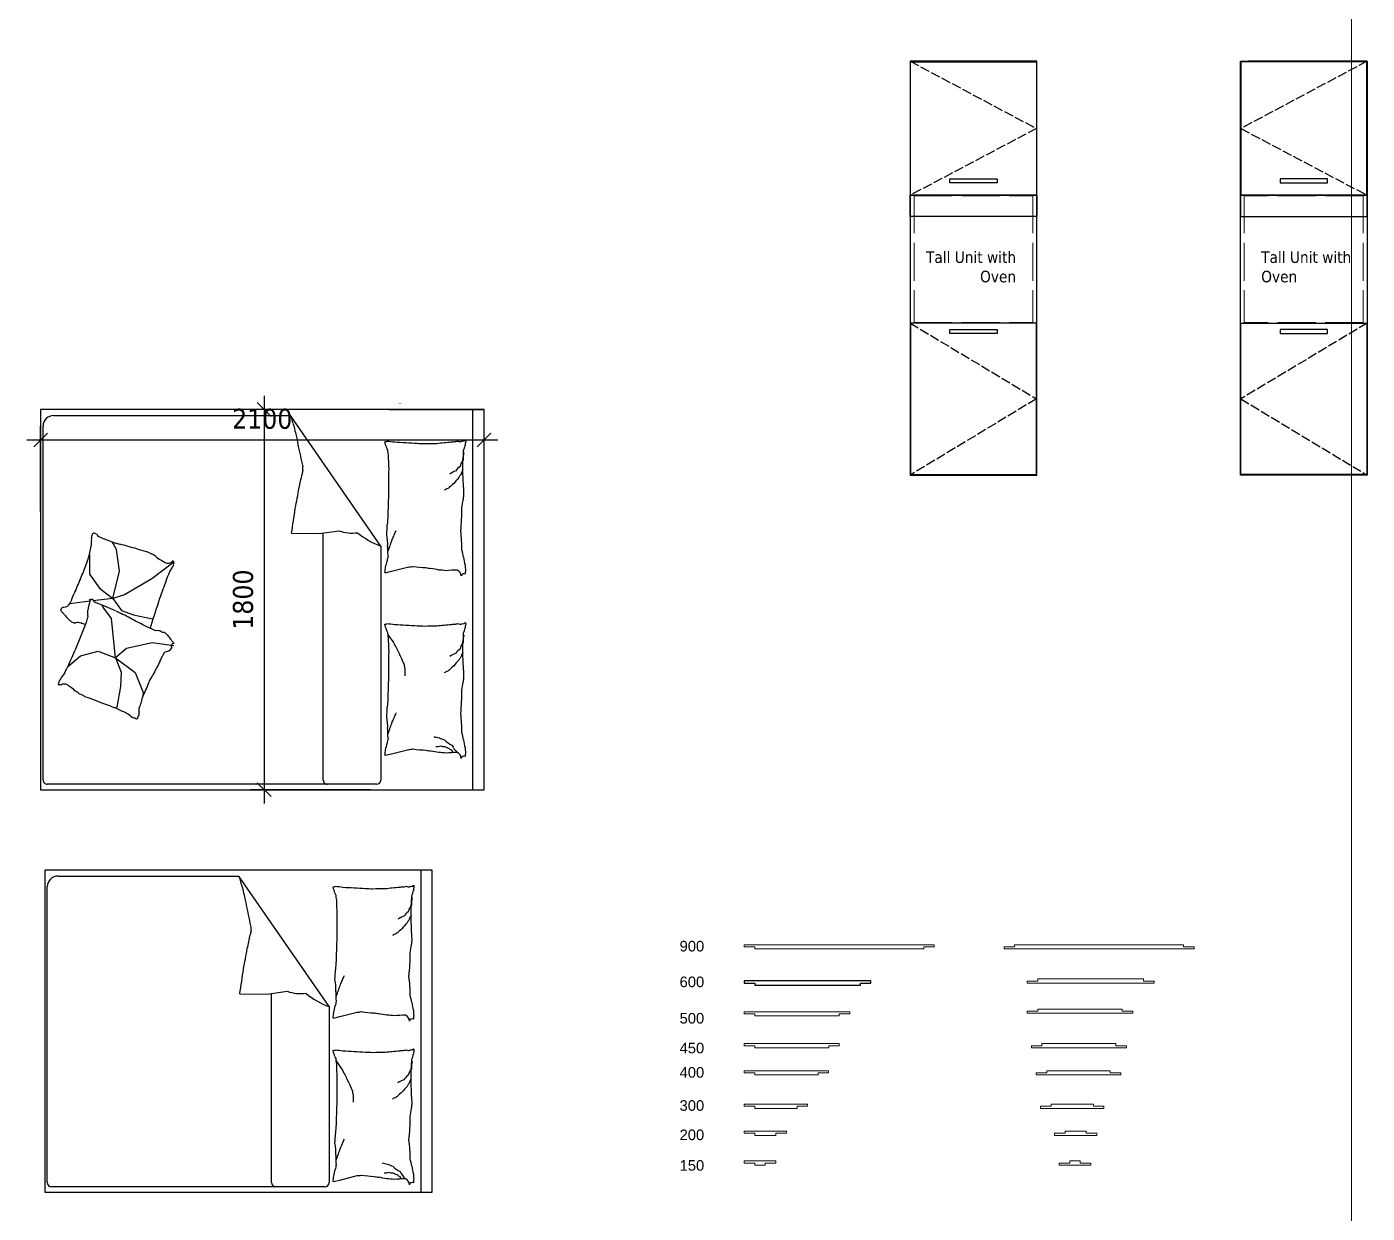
# Model space of a CAD drawing. Header units: millimetres. Extents: x 4065046 to 4134868, y -1476535 to -1460275.
# Drawn here: x 4077529 to 4083876, y -1472202 to -1466585 of the extents above; entities that cross this region are included whole.
import ezdxf

# ---------------------------------------------------------------- set-up
doc = ezdxf.new("R2010")
doc.units = ezdxf.units.MM
doc.header["$LTSCALE"] = 15
doc.header["$PDMODE"] = 35
doc.linetypes.add('ACAD_ISO02W100', pattern=[15, 12, -3])
doc.linetypes.add('HIDDEN', pattern=[9.525, 6.35, -3.175])
for name, color, linetype in [('BACK', 251, 'Continuous'), ('DEFAULT_2', 8, 'HIDDEN'), ('LS_DR_TEXT', 7, 'Continuous')]:
    doc.layers.add(name, color=color, linetype=linetype)
doc.styles.add('ARIAL', font='arial.ttf', dxfattribs={"height": 50})
doc.styles.add('DIM_FONT', font='SIMPLEX.shx', dxfattribs={"width": 0.8})
doc.styles.add('ROMANS', font='tahoma.ttf')
doc.dimstyles.new('MD50', dxfattribs={"dimscale": 50, "dimtxt": 1.9, "dimasz": 1.3, "dimexe": 1.3, "dimexo": 2.38, "dimgap": 1, "dimtad": 1, "dimdec": 0, "dimzin": 3, "dimdsep": 46, "dimtxsty": 'ROMANS', "dimblk": 'OBLIQUE', "dimcen": -1.9, "dimdle": 1.3, "dimclrd": 150, "dimclre": 150, "dimclrt": 256, "dimadec": 0, "dimazin": 0, "dimtfac": 1, "dimtdec": 0, "dimtix": 1, "dimtmove": 2, "dimatfit": 3, "dimfxl": 1, "dimtolj": 1, "dimtzin": 3, "dimarcsym": 0})

# ---------------------------------------------------------------- blocks, each defined once
blk = doc.blocks.new('bed 2')
at = {"color": 4}
for p, q in [((-581.5, 283.7), (-581.5, 733.7)), ((1219.2, 733.9), (-580.8, 733.9)), ((-580.8, 733.9), (-580.8, -1366.1)), ((1219.2, -1366.1), (1219.2, 733.9)), ((1219.2, 681.5), (-580.8, 681.5)), ((-608, 337.3), (-608.7, 337.3)), ((184.8, 295.6), (164.1, 378.1)), ((1048.8, 295.6), (1028.1, 378.1)), ((192.3, 265.5), (184.8, 295.6)), ((1056.3, 265.5), (1048.8, 295.6)), ((65.7, 245.3), (-552.4, -182.1)), ((65.7, 245.3), (1173.4, 245.3)), ((1193.4, 225.3), (1193.4, -1334)), ((6.8, -47.7), (-6.8, 47.7)), ((1173.4, -27.3), (3.9, -27.3)), ((5.1, -177.8), (6.8, -47.7)), ((-552.4, -1304), (-552.4, -182.1)), ((141.6, -734.5), (220.8, -838.5)), ((538.2, -734.4), (524.4, -837.5)), ((220.8, -838.5), (295.9, -968.9)), ((390.8, -925.4), (410.6, -836.5)), ((524.4, -837.5), (550.2, -959.6)), ((663.7, -918.3), (758.3, -880.5)), ((758.3, -880.5), (782.4, -883.9)), ((371, -982.7), (390.8, -925.4)), ((594.9, -1011.2), (663.7, -918.3)), ((82.4, -1006.4), (46.4, -1026.4)), ((185.2, -992.6), (82.4, -1006.4)), ((313.7, -1024.2), (185.2, -992.6)), ((295.9, -968.9), (313.7, -1024.2)), ((313.7, -1024.2), (371, -982.7)), ((371.9, -1010.4), (348.9, -1066.7)), ((594.9, -1011.2), (409.2, -1030.1)), ((550.2, -959.6), (594.9, -1011.2)), ((564, -1093.7), (594.9, -1011.2)), ((594.9, -1011.2), (662, -983.6)), ((662, -983.6), (730.8, -987.1)), ((730.8, -987.1), (828.9, -1004.3)), ((828.9, -1004.3), (832.2, -1010.7)), ((264.3, -1087.4), (313.7, -1024.2)), ((313.7, -1024.2), (325.5, -1118.3)), ((348.9, -1066.7), (331.1, -1110.1)), ((359.3, -1066.2), (347.2, -1074.8)), ((409.2, -1030.1), (359.3, -1066.2)), ((106.1, -1134.8), (199.1, -1134.8)), ((199.1, -1134.8), (264.3, -1087.4)), ((327.3, -1133), (339.1, -1227.6)), ((584.6, -1176.2), (564, -1093.7)), ((638.2, -1238.7), (584.6, -1176.2)), ((-580.8, -1366.1), (1219.2, -1366.1)), ((1173.4, -1354), (-502.4, -1354))]:
    blk.add_line(p, q, dxfattribs=at)
for centre, radius, start, end in [((-438, 647.8), 3.42, 291.7883, 340.43603), ((-436.3, 642.3), 2.32, 340.43603, 101.89306), ((-436.7, 671.7), 25.1, 274.30254, 291.7883), ((-430.1, 643.2), 4.28, 201.9904, 281.89306), ((-414.7, 633.3), 15.6, 158.57902, 201.9904), ((-412.7, 673.2), 28.9, 239.34875, 274.30254), ((-415.4, 590.7), 53.9, 59.34875, 84.74081), ((-415.3, -183.2), 820.8, 84.74081, 88.09211), ((-349.4, 734.4), 99.2, 254.06476, 274.21588), ((-283.7, 715.6), 99.2, 233.91364, 254.06476), ((-202.2, -236.8), 873.2, 90.57574, 94.80185), ((-198.1, 925.8), 289.7, 267.46141, 274.80185), ((-146.9, 787.1), 152.4, 259.81012, 267.46141), ((-209.8, 108.6), 529.3, 79.81012, 83.9133), ((150.5, 396.3), 242.2, 97.54685, 105.74398), ((73.9, 937.9), 304.8, 278.43719, 285.74398), ((156.6, 805.7), 161.1, 270, 278.43719), ((197.9, 735), 90.4, 258.72762, 270), ((209.7, 638.7), 13.1, 153.41948, 258.72762), ((425.9, 647.8), 3.42, 291.7883, 340.43603), ((427.7, 642.3), 2.32, 340.43603, 101.89306), ((427.3, 671.7), 25.1, 274.30254, 291.7883), ((433.8, 643.2), 4.28, 201.9904, 281.89306), ((449.2, 633.3), 15.6, 158.57902, 201.9904), ((451.3, 673.2), 28.9, 239.34875, 274.30254), ((448.5, 590.7), 53.9, 59.34875, 84.74081), ((448.7, -183.2), 820.8, 84.74081, 88.09211), ((514.5, 734.4), 99.2, 254.06476, 274.21588), ((580.2, 715.6), 99.2, 233.91364, 254.06476), ((661.8, -236.8), 873.2, 90.57574, 94.80185), ((665.8, 925.8), 289.7, 267.46141, 274.80185), ((717, 787.1), 152.4, 259.81012, 267.46141), ((654.2, 108.6), 529.3, 79.81012, 83.9133), ((1014.4, 396.3), 242.2, 97.54685, 105.74398), ((937.9, 937.9), 304.8, 278.43719, 285.74398), ((1020.6, 805.7), 161.1, 270, 278.43719), ((1061.9, 735), 90.4, 258.72762, 270), ((1073.6, 638.7), 13.1, 153.41948, 258.72762), ((-461.7, 622.8), 32.8, 338.57902, 8.13348), ((-671.7, 559.2), 246, 8.13348, 12.10946), ((-231.6, 620.5), 198.3, 187.6809, 192.10946), ((486, 632.6), 913.1, 183.36875, 187.6809), ((-325, -860.1), 1494.3, 88.09211, 90.57574), ((-230.9, 678.8), 99.2, 216.17665, 233.91364), ((-187.6, 841.4), 234, 242.76041, 249.13972), ((-195.2, 630), 99.2, 198.43965, 216.17665), ((-223.2, 682.9), 76.8, 231.61143, 242.76041), ((12.8, 897.2), 391.6, 226.18849, 231.61143), ((-55.5, 732.1), 225.2, 219.03494, 226.18849), ((-116.1, -419.5), 1049, 83.9133, 90), ((84.7, -53.2), 682.7, 90, 97.54685), ((209.7, 591.8), 34.2, 94.40021, 153.41948), ((671.1, 607.4), 491.8, 180, 186.23236), ((402.3, 622.8), 32.8, 338.57902, 8.13348), ((192.3, 559.2), 246, 8.13348, 12.10946), ((632.4, 620.5), 198.3, 187.6809, 192.10946), ((1349.9, 632.6), 913.1, 183.36875, 187.6809), ((538.9, -860.1), 1494.3, 88.09211, 90.57574), ((633.1, 678.8), 99.2, 216.17665, 233.91364), ((676.4, 841.4), 234, 242.76041, 249.13972), ((668.8, 630), 99.2, 198.43965, 216.17665), ((640.7, 682.9), 76.8, 231.61143, 242.76041), ((876.7, 897.2), 391.6, 226.18849, 231.61143), ((808.4, 732.1), 225.2, 219.03494, 226.18849), ((747.8, -419.5), 1049, 83.9133, 90), ((948.7, -53.2), 682.7, 90, 97.54685), ((884.3, 646.2), 139.9, 314.90238, 332.60117), ((944.5, 706.2), 139.9, 297.20359, 314.90238), ((983, 600.6), 52.6, 318.55709, 334.64488), ((977.4, 650.5), 89.9, 306.26407, 318.55709), ((1073.7, 591.8), 34.2, 94.40021, 153.41948), ((1535.1, 607.4), 491.8, 180, 186.23236), ((259.6, 491.2), 678.7, 178.36691, 183.36875), ((-168, 592.9), 49.3, 208.31676, 219.03494), ((-22.1, 640.1), 200.2, 203.00277, 208.31676), ((1041.4, 333.3), 882, 167.80162, 170.31563), ((383.3, 519.7), 204, 170.31563, 180), ((1123.5, 491.2), 678.7, 178.36691, 183.36875), ((695.9, 592.9), 49.3, 208.31676, 219.03494), ((841.9, 640.1), 200.2, 203.00277, 208.31676), ((833.8, 536.1), 139.9, 343.48502, 354.36887), ((848.9, 586.8), 139.9, 332.60117, 343.48502), ((958.8, 547), 56.2, 341.2201, 0), ((923.4, 505.7), 91.5, 0, 14.68511), ((824.1, 623.4), 205.6, 338.18508, 341.2201), ((882.2, 621.9), 151.1, 334.64488, 338.18508), ((1905.4, 333.3), 882, 167.80162, 170.31563), ((1247.3, 519.7), 204, 170.31563, 180), ((945.3, 378.6), 1365.2, 176.94504, 178.36691), ((-490.2, 489.5), 658.8, 351.99495, 357.33512), ((-142.1, 525.8), 317.1, 347.80162, 351.99495), ((1809.3, 378.6), 1365.2, 176.94504, 178.36691), ((373.8, 489.5), 658.8, 351.99495, 357.33512), ((721.9, 525.8), 317.1, 347.80162, 351.99495), ((13190.7, -416.1), 13635.6, 176.49514, 176.94504), ((96.5, 381.3), 67.7, 357.33512, 14.04519), ((14054.6, -416.1), 13635.6, 176.49514, 176.94504), ((960.5, 381.3), 67.7, 357.33512, 14.04519), ((-303, -359.4), 738.7, 64.68893, 66.51559), ((383, 584.7), 312.6, 296.49848, 302.13498), ((-40.8, 1625.1), 1432.3, 294.32653, 296.49848), ((419.4, 817.3), 506.6, 290.67428, 294.32653), ((624, 413.4), 58, 274.08277, 290.67428), ((661.3, 630.7), 272.1, 266.4448, 274.08277), ((561, -359.4), 738.7, 64.68893, 66.51559), ((-109.2, 254.8), 321.2, 170.00164, 176.49514), ((-448.3, 268.9), 19.3, 350.00164, 16.69777), ((-429.1, 264.2), 1.32, 16.69777, 97.12039), ((-403.4, 180.6), 87.5, 97.12039, 106.22115), ((-379.1, 199.2), 76.7, 106.22115, 117.28412), ((-410.6, 317), 45.3, 282.86904, 297.28412), ((-398.9, 422.4), 145.9, 273.57397, 282.86904), ((-372.2, 1444.2), 1164, 270.28654, 273.57397), ((-202.8, 6000.1), 5718.5, 269.02962, 270.28654), ((-21.2, 3640.4), 3362.2, 267.39037, 269.02962), ((19.8, 1491.2), 1216.5, 265.38242, 267.39037), ((-102.9, -1127.2), 1404.8, 85.38242, 87.25094), ((56.3, 47.7), 230.1, 87.25094, 101.55856), ((-259.8, -378.2), 738.7, 66.51559, 68.34226), ((-211.1, -397.3), 738.7, 68.34226, 70.57202), ((-156.9, -416.4), 738.7, 70.57202, 72.80178), ((83.6, 422.4), 145.9, 263.56595, 281.55856), ((148.7, 393.8), 119.7, 252.61359, 263.56595), ((97.4, 48.2), 229.7, 72.61359, 80.5159), ((146.7, -2.7), 270.8, 80.5159, 85.91706), ((192.2, 264.6), 0.917, 85.91706, 194.04494), ((754.8, 254.8), 321.2, 170.00164, 176.49514), ((415.7, 268.9), 19.3, 350.00164, 16.69777), ((434.9, 264.2), 1.32, 16.69777, 97.12039), ((460.6, 180.6), 87.5, 97.12039, 106.22115), ((484.9, 199.2), 76.7, 106.22115, 117.28412), ((453.4, 317), 45.3, 282.86904, 297.28412), ((465, 422.4), 145.9, 273.57397, 282.86904), ((96, 895.7), 728.6, 302.13498, 305.82629), ((491.7, 1444.2), 1164, 270.28654, 273.57397), ((661.1, 6000.1), 5718.5, 269.02962, 270.28654), ((842.8, 3640.4), 3362.2, 267.39037, 269.02962), ((883.8, 1491.2), 1216.5, 265.38242, 267.39037), ((761, -1127.2), 1404.8, 85.38242, 87.25094), ((920.2, 47.7), 230.1, 87.25094, 101.55856), ((604.2, -378.2), 738.7, 66.51559, 68.34226), ((652.8, -397.3), 738.7, 68.34226, 70.57202), ((707, -416.4), 738.7, 70.57202, 72.80178), ((947.6, 422.4), 145.9, 263.56595, 281.55856), ((1012.6, 393.8), 119.7, 252.61359, 263.56595), ((961.4, 48.2), 229.7, 72.61359, 80.5159), ((1010.7, -2.7), 270.8, 80.5159, 85.91706), ((1056.2, 264.6), 0.917, 85.91706, 194.04494), ((-286.4, 374.5), 375.1, 320.35546, 339.85116), ((1173.4, 225.3), 20, 0, 90), ((-175.9, 109.7), 180.1, 339.85116, 8.13558), ((1173.4, -7.3), 20, 270, 0), ((-1220.3, 3836.8), 4064.6, 280.72756, 282.92554), ((-303.3, -67.2), 58.1, 262.26962, 280.72756), ((-248.2, 64.7), 194.2, 256.8096, 262.26962), ((-1056.2, 1582.6), 1835.1, 285.93519, 287.73639), ((-644.2, 475.4), 657.4, 282.92554, 285.93519), ((-783.4, -2591.4), 2515.8, 76.8096, 78.32586), ((-636.2, -2694.5), 2588, 78.32586, 80.50498), ((-618.5, -3906.1), 3780.1, 80.50498, 82.308), ((143.7, -739.4), 6.3, 166.71916, 233.42082), ((141.9, -739), 4.43, 93.94836, 166.71916), ((131.6, -755.8), 14.2, 10.40739, 53.42082), ((144, -769.7), 35.2, 69.65479, 93.94836), ((69.6, -767.2), 77.1, 2.72862, 10.40739), ((135.4, -793), 60.1, 51.41461, 69.65479), ((222.3, -684.1), 79.2, 231.41461, 247.29308), ((514.8, 15), 837.1, 247.29308, 249.87133), ((351.5, -595.6), 217.6, 307.21509, 313.52244), ((111.1, -220.5), 660.5, 306.2163, 307.21509), ((743.6, -1049.9), 382.5, 126.2163, 127.52874), ((549.1, -773.7), 45.2, 127.52874, 134.1274), ((477.9, -683.6), 69.7, 308.81361, 314.1274), ((539.1, -734.3), 12.7, 176.75451, 308.81361), ((530.6, -776.1), 35.9, 356.75451, 62.70976), ((176.2, -874), 81, 140.29953, 153.92651), ((-35.3, -698.3), 194, 320.29953, 329.09437), ((-170.9, -617.1), 352, 329.09437, 333.18207), ((108.1, -758.2), 39.3, 333.18207, 345.42909), ((131.4, -764.2), 15.3, 345.42909, 2.72862), ((1979.9, 4012.2), 5094.2, 249.87133, 250.91638), ((1342.6, 2170.1), 3145, 250.91638, 253.39153), ((1377.5, -1245.7), 1005.4, 154.94715, 157.58378), ((512, -813.6), 45.8, 157.58378, 188.04918), ((451.4, -782.8), 22.6, 324.10643, 8.04918), ((420.4, -723.5), 77.4, 313.52244, 324.10643), ((-811.4, -3552), 3097.2, 62.70976, 63.58535), ((1539.7, 988.9), 2016.2, 242.50014, 243.58535), ((3493.1, 4578.4), 6101.9, 242.15178, 242.50014), ((1999.6, -1478.1), 2003, 162.1604, 164.73746), ((280, -924.7), 196.5, 153.92651, 162.1604), ((1949.8, -1630.5), 1686.8, 152.91165, 154.94715), ((476.9, -732), 116.6, 253.39153, 259.26338), ((-2019.6, -6013.1), 5838.3, 62.15178, 62.50792), ((486.8, -1434.1), 623.6, 62.50792, 69.25137), ((680.7, -1300.5), 430, 69.25137, 77.37478), ((1657.3, -1384.7), 1648.1, 164.73746, 166.159), ((1778.1, -1697.3), 1565.2, 150.06403, 152.91165), ((836.7, -961.3), 63, 77.37478, 93.38812), ((-1548, 183), 2661.9, 333.66682, 334.82685), ((864, -841.5), 59.9, 256.95977, 273.38812), ((812, -891.9), 75.5, 310.50865, 333.66682), ((894.3, -857.9), 50.9, 238.30826, 256.95977), ((896.4, -925.1), 16.8, 130.50865, 180.96136), ((888.6, -907.4), 5.8, 180.96136, 238.30826), ((-121.7, -962.7), 179.8, 339.22273, 343.68776), ((-472.6, -860), 545.4, 343.68776, 346.159), ((186.2, -903.4), 214.3, 330.06403, 337.76452), ((314.2, -840), 545.4, 339.29188, 341.76311), ((669.5, -934.3), 179.8, 334.82685, 339.29188), ((-43.3, -1048.4), 75.5, 314.90453, 338.0627), ((-2442.4, -82.2), 2661.9, 338.0627, 339.22273), ((2665.1, -1829.5), 2003, 157.76452, 160.34158), ((2376.4, -1587.3), 1648.1, 160.34158, 161.76311), ((21.9, -1113.8), 16.8, 134.90453, 185.35724), ((11, -1114.8), 5.8, 185.35724, 242.70414), ((31.6, -1074.7), 50.9, 242.70414, 261.35565), ((33, -1065.8), 59.9, 261.35565, 277.784), ((49.6, -1187.6), 63, 81.77066, 97.784), ((-2.9, -1550.8), 430, 73.64725, 81.77066), ((-57.4, -1736.6), 623.6, 66.9038, 73.64725), ((315.1, -1127.8), 4.67, 287.18674, 70.62007), ((317.1, -1141.5), 9.2, 70.62007, 94.25932), ((337.9, -1132.1), 23.1, 107.18674, 157.76452), ((324.9, -1099.1), 34, 262.01776, 274.25932), ((377.6, -944.1), 195.5, 255.11931, 262.01776), ((326.5, -1315.4), 179.4, 75.11931, 82.32164), ((378.2, -1213.1), 71.2, 82.32164, 94.51184), ((-2103, -6533.3), 5838.3, 66.54766, 66.9038), ((2649, 4420.5), 6101.9, 246.54766, 246.89602), ((1045.8, 662.6), 2016.2, 246.89602, 247.98123), ((397, -1076.8), 66.3, 261.87843, 274.51184), ((444, -1034.1), 116.6, 248.99565, 261.87843), ((406.7, -1204.2), 22.6, 328.50231, 12.44506), ((1680.6, 1735.1), 3145, 246.5205, 248.99565), ((473.5, -1189.5), 45.8, 161.97966, 192.44506), ((1386, -1486.4), 1005.4, 160.65521, 161.97966), ((2667.9, 3433.7), 5094.2, 245.47545, 246.5205), ((596.4, -1084.2), 194, 315.90365, 324.69849), ((824.5, -1237.4), 81, 135.90365, 149.53063), ((948.2, -1255.3), 196.5, 149.53063, 157.76452), ((-871.3, -4077.9), 3097.2, 67.10564, 67.98123), ((319.7, -1257.7), 35.9, 1.15039, 67.10564), ((368.3, -1256.8), 12.7, 181.15039, 313.2095), ((329.3, -1215.2), 69.7, 313.2095, 318.52329), ((415.4, -1291.3), 45.2, 131.92462, 138.52329), ((640.7, -1542.3), 382.5, 130.61218, 131.92462), ((-38.2, -750.5), 660.5, 310.61218, 311.61098), ((255.9, -1081.6), 217.6, 311.61098, 317.91833), ((359.9, -1175.6), 77.4, 317.91833, 328.50231), ((1019.6, -493.6), 837.1, 242.8972, 245.47545), ((726.1, -1197.2), 79.2, 227.01873, 242.8972), ((664.9, -1322.3), 60.1, 47.01873, 65.25891), ((703.1, -1247.3), 15.3, 341.03321, 358.33274), ((640.8, -1260.4), 77.1, 358.33274, 6.01151), ((708.6, -1273.3), 14.2, 6.01151, 49.02494), ((684.7, -1227.4), 39.3, 328.78619, 341.03321), ((434.6, -1036.7), 352, 324.69849, 328.78619), ((-502.4, -1304), 50, 180, 270), ((705.6, -1313.6), 35.2, 65.25891, 89.55248), ((724.6, -1282.9), 4.43, 89.55248, 162.32327), ((728.7, -1273.7), 6.3, 162.32327, 229.02494), ((1173.4, -1334), 20, 270, 0)]:
    blk.add_arc(centre, radius, start, end, dxfattribs=at)
at = {"color": 4, "style": 'DIM_FONT', "text_generation_flag": 4, "width": 0.8, "flags": 9}
for tag in ['XSIZE', 'YSIZE']:
    blk.add_attdef(tag, (1219.2, 733.9), '', height=0.5, rotation=180, dxfattribs=at)
blk = doc.blocks.new('_Oblique')
at = {"color": 0, "linetype": 'ByBlock', "lineweight": -2}
blk.add_line((-0.5, -0.5), (0.5, 0.5), dxfattribs=at)
blk = doc.blocks.new('*D237')
at = {"color": 150, "lineweight": -2, "ltscale": 0.25, "transparency": 16777216}
for p, q in [((4078653, -1468331.7), (4078653, -1470261.7)), ((4079024.9, -1468396.7), (4078588, -1468396.7)), ((4079156.5, -1470196.7), (4078588, -1470196.7))]:
    blk.add_line(p, q, dxfattribs=at)
at = {"layer": 'Defpoints', "color": 0, "ltscale": 0.25, "transparency": 16777216}
for p in [(4079143.9, -1468396.7), (4078653, -1470196.7), (4079275.5, -1470196.7)]:
    blk.add_point(p, dxfattribs=at)
at = {"color": 150, "lineweight": -2, "ltscale": 0.25, "transparency": 16777216, "xscale": 65, "yscale": 65, "zscale": 65}
for p, rotation in [((4078653, -1468396.7), 90), ((4078653, -1470196.7), 270)]:
    blk.add_blockref('_Oblique', p, dxfattribs=dict(at, rotation=rotation))
at = {"lineweight": 20, "ltscale": 0.25, "transparency": 16777216, "insert": (4078553.3, -1469296.7), "char_height": 95, "attachment_point": 5, "rotation": 90, "style": 'ROMANS'}
blk.add_mtext('\\A1;1800', dxfattribs=at)
blk = doc.blocks.new('*D238')
at = {"color": 150, "lineweight": -2, "ltscale": 0.25, "transparency": 16777216}
for p, q in [((4077594, -1468879.4), (4077594, -1468475.8)), ((4079694, -1468879.4), (4079694, -1468475.8)), ((4077529, -1468540.8), (4079759, -1468540.8))]:
    blk.add_line(p, q, dxfattribs=at)
at = {"layer": 'Defpoints', "color": 0, "ltscale": 0.25, "transparency": 16777216}
for p in [(4079694, -1468540.8), (4077594, -1468998.4), (4079694, -1468998.4)]:
    blk.add_point(p, dxfattribs=at)
at = {"color": 150, "lineweight": -2, "ltscale": 0.25, "transparency": 16777216, "xscale": 65, "yscale": 65, "zscale": 65, "rotation": 180}
blk.add_blockref('_Oblique', (4077594, -1468540.8), dxfattribs=at)
at = {"color": 150, "lineweight": -2, "ltscale": 0.25, "transparency": 16777216, "xscale": 65, "yscale": 65, "zscale": 65}
blk.add_blockref('_Oblique', (4079694, -1468540.8), dxfattribs=at)
at = {"lineweight": 20, "ltscale": 0.25, "transparency": 16777216, "insert": (4078644, -1468441.3), "char_height": 95, "attachment_point": 5, "style": 'ROMANS'}
blk.add_mtext('\\A1;2100', dxfattribs=at)
blk = doc.blocks.new('eph 900')
at = {"color": 0, "lineweight": 15, "ltscale": 0.25}
for points in [[(-743.9, 10), (-793.9, 10), (-793.9, 20), (106.1, 20), (106.1, 10), (56.1, 10)], [(56.1, 10), (56.1, 0), (-743.9, 0), (-743.9, 10)]]:
    blk.add_lwpolyline(points, dxfattribs=at)
blk = doc.blocks.new('EPH 600')
at = {"color": 0, "lineweight": 15, "ltscale": 0.25}
for points in [[(272.6, 140.4), (222.6, 140.4), (222.6, 150.4), (822.6, 150.4), (822.6, 140.4), (772.6, 140.4)], [(772.6, 140.4), (772.6, 130.4), (272.6, 130.4), (272.6, 140.4)]]:
    blk.add_lwpolyline(points, dxfattribs=at)
blk = doc.blocks.new('EPH 450')
at = {"color": 0, "lineweight": 15, "ltscale": 0.25}
for points in [[(-310.6, -10), (-360.6, -10), (-360.6, 0), (89.4, 0), (89.4, -10), (39.4, -10)], [(39.4, -10), (39.4, -20), (-310.6, -20), (-310.6, -10)]]:
    blk.add_lwpolyline(points, dxfattribs=at)
blk = doc.blocks.new('EPH 300')
at = {"color": 0, "lineweight": 15, "ltscale": 0.25}
for points in [[(-173.5, 10), (-223.5, 10), (-223.5, 20), (76.5, 20), (76.5, 10), (26.5, 10)], [(26.5, 10), (26.5, 0), (-173.5, 0), (-173.5, 10)]]:
    blk.add_lwpolyline(points, dxfattribs=at)
blk = doc.blocks.new('eph 200')
at = {"color": 0, "lineweight": 15, "ltscale": 0.25}
for points in [[(-53.6, 25.2), (-103.6, 25.2), (-103.6, 35.2), (96.4, 35.2), (96.4, 25.2), (46.4, 25.2)], [(46.4, 25.2), (46.4, 15.2), (-53.6, 15.2), (-53.6, 25.2)]]:
    blk.add_lwpolyline(points, dxfattribs=at)
blk = doc.blocks.new('eph 400')
at = {"color": 0, "lineweight": 15, "ltscale": 0.25}
for points in [[(-259.2, -10), (-309.2, -10), (-309.2, 0), (90.8, 0), (90.8, -10), (40.8, -10)], [(40.8, -10), (40.8, -20), (-259.2, -20), (-259.2, -10)]]:
    blk.add_lwpolyline(points, dxfattribs=at)
blk = doc.blocks.new('eph 1 150')
at = {"color": 0, "lineweight": 15, "ltscale": 0.25}
for points in [[(-72.1, -10), (-122.1, -10), (-122.1, 0), (27.9, 0), (27.9, -10), (-22.1, -10)], [(-22.1, -10), (-22.1, -20), (-72.1, -20), (-72.1, -10)]]:
    blk.add_lwpolyline(points, dxfattribs=at)
blk = doc.blocks.new('500 eph')
at = {"color": 0, "lineweight": 15, "ltscale": 0.25}
for points in [[(4337409.7, -1314641.9), (4337359.7, -1314641.9), (4337359.7, -1314631.9), (4337859.7, -1314631.9), (4337859.7, -1314641.9), (4337809.7, -1314641.9)], [(4337809.7, -1314641.9), (4337809.7, -1314651.9), (4337409.7, -1314651.9), (4337409.7, -1314641.9)]]:
    blk.add_lwpolyline(points, dxfattribs=at)
blk = doc.blocks.new('500 eph top')
at = {"color": 0, "lineweight": 15, "ltscale": 0.25}
for points in [[(4338750.3, -1314629.5), (4338700.3, -1314629.5), (4338700.3, -1314639.5), (4339200.3, -1314639.5), (4339200.3, -1314629.5), (4339150.3, -1314629.5)], [(4339150.3, -1314629.5), (4339150.3, -1314619.5), (4338750.3, -1314619.5), (4338750.3, -1314629.5)]]:
    blk.add_lwpolyline(points, dxfattribs=at)
blk = doc.blocks.new('bd')
at = {"color": 4}
for p, q in [((-1835, 1525), (-1835, 0)), ((0, 1525), (-1835, 1525)), ((-450.1, 1525.6), (-0.1, 1525.6)), ((-52.4, 0), (-52.4, 1525)), ((0, 0), (0, 1525)), ((-1772.8, 1496.6), (-915.9, 1496.6)), ((-488.5, 878.5), (-915.9, 1496.6)), ((-1822.8, 45.8), (-1822.8, 1446.6)), ((-911.7, 939.1), (-781.6, 937.4)), ((-781.6, 937.4), (-686.2, 951)), ((-761.1, 45.8), (-761.1, 940.3)), ((-488.5, 878.5), (-488.5, 45.8)), ((-468.3, 824.5), (-438.3, 832)), ((-438.3, 832), (-355.7, 852.7)), ((-438.3, 57.5), (-355.7, 78.2)), ((-1835, 0), (0, 0)), ((-508.5, 25.8), (-1802.8, 25.8)), ((-468.3, 50), (-438.3, 57.5))]:
    blk.add_line(p, q, dxfattribs=at)
for centre, radius, start, end in [((-1772.8, 1446.6), 50, 90, 180), ((848.7, 2000.4), 1835.1, 195.93519, 197.73639), ((-258.5, 1588.4), 657.4, 192.92554, 195.93519), ((3102.9, 2164.5), 4064.6, 190.72756, 192.92554), ((-469.6, 1445.9), 1.32, 286.69777, 7.12039), ((-553.3, 1420.2), 87.5, 7.12039, 16.22115), ((-465, 1465.1), 19.3, 260.00164, 286.69777), ((-534.6, 1395.9), 76.7, 16.22115, 27.28412), ((-416.8, 1427.4), 45.3, 192.86904, 207.28412), ((-479.1, 1126), 321.2, 80.00164, 86.49514), ((-311.5, 1415.7), 145.9, 183.57397, 192.86904), ((-1150, -12173.9), 13635.6, 86.49514, 86.94504), ((-355.3, 71.5), 1365.2, 86.94504, 88.36691), ((-242.7, 757.3), 678.7, 88.36691, 93.36875), ((-101.3, 530.8), 913.1, 93.36875, 97.6809), ((-113.3, 1248.4), 198.3, 97.6809, 102.10946), ((-174.7, 1688.5), 246, 278.13348, 282.10946), ((-111.1, 1478.5), 32.8, 248.57902, 278.13348), ((-100.6, 1431.6), 15.6, 68.57902, 111.9904), ((-917.1, 1432.1), 820.8, 354.74081, 358.09211), ((-143.2, 1432.3), 53.9, 329.34875, 354.74081), ((-90.7, 1447), 4.28, 111.9904, 191.89306), ((-91.5, 1453.1), 2.32, 250.43603, 11.89306), ((-60.7, 1429.5), 28.9, 149.34875, 184.30254), ((-86.1, 1454.9), 3.42, 201.7883, 250.43603), ((-62.2, 1453.5), 25.1, 184.30254, 201.7883), ((710.3, 1389.1), 1164, 180.28654, 183.57397), ((-18.3, 1300.5), 99.2, 143.91364, 164.06476), ((-1594, 1341.8), 1494.3, 358.09211, 0.57574), ((0.5, 1366.3), 99.2, 164.06476, 184.21588), ((5266.2, 1219.7), 5718.5, 179.02962, 180.28654), ((-103.9, 1212), 99.2, 108.43965, 126.17665), ((163.3, 1004.1), 391.6, 136.18849, 141.61143), ((-55.1, 1247.7), 99.2, 126.17665, 143.91364), ((-51, 1240), 76.8, 141.61143, 152.76041), ((107.5, 1204.4), 234, 152.76041, 159.13972), ((-970.7, 1219), 873.2, 0.57574, 4.80185), ((-3325.3, 1727.5), 2515.8, 346.8096, 348.32586), ((-669.1, 1192.4), 194.2, 166.8096, 172.26962), ((-801.1, 1247.5), 58.1, 172.26962, 190.72756), ((-93.8, 1038.9), 200.2, 113.00277, 118.31676), ((-140.9, 1184.8), 49.3, 118.31676, 129.03494), ((-1.8, 1072.3), 225.2, 129.03494, 136.18849), ((191.9, 1214.9), 289.7, 177.46141, 184.80185), ((-3428.4, 1580.4), 2588, 348.32586, 350.50498), ((2906.5, 1038), 3362.2, 177.39037, 179.02962), ((-625.3, 1226.6), 529.3, 349.81012, 353.9133), ((53.2, 1163.7), 152.4, 169.81012, 177.46141), ((757.3, 997), 1216.5, 175.38242, 177.39037), ((-1153.4, 1133), 1049, 353.9133, 0), ((-4640, 1562.7), 3780.1, 350.50498, 352.308), ((-1861, 1119.7), 1404.8, 355.38242, 357.25094), ((-1093.3, 1319.8), 738.7, 334.68893, 336.51559), ((-787.1, 932.1), 682.7, 0, 7.54685), ((-686.2, 960.6), 230.1, 357.25094, 11.55856), ((-1150.3, 1173.7), 738.7, 340.57202, 342.80178), ((-1131.2, 1227.9), 738.7, 338.34226, 340.57202), ((-1112, 1276.6), 738.7, 336.51559, 338.34226), ((-624.1, 1120.1), 180.1, 249.85116, 278.13558), ((-359.3, 1230.6), 375.1, 230.35546, 249.85116), ((-340.1, 868.2), 119.7, 162.61359, 173.56595), ((-311.4, 933.2), 145.9, 173.56595, 191.55856), ((-337.5, 866.3), 242.2, 7.54685, 15.74398), ((204.1, 942.9), 304.8, 188.43719, 195.74398), ((-736.5, 870.1), 270.8, 350.5159, 355.91706), ((-469.2, 824.6), 0.917, 355.91706, 104.04494), ((-685.6, 919.4), 229.7, 342.61359, 350.5159), ((-352.6, 920.3), 67.7, 267.33512, 284.04519), ((-244.4, 1507), 658.8, 261.99495, 267.33512), ((-208, 1158.9), 317.1, 257.80162, 261.99495), ((-400.6, -24.6), 882, 77.80162, 80.31563), ((-214.2, 633.5), 204, 80.31563, 90), ((-126.5, 345.7), 491.8, 90, 96.23236), ((-142.1, 807.1), 34.2, 4.40021, 63.41948), ((71.9, 860.2), 161.1, 180, 188.43719), ((1.1, 818.9), 90.4, 168.72762, 180), ((-95.1, 807.1), 13.1, 63.41948, 168.72762), ((-469.6, 671.4), 1.32, 286.69777, 7.12039), ((-553.3, 645.7), 87.5, 7.12039, 16.22115), ((-465, 690.6), 19.3, 260.00164, 286.69777), ((-534.6, 621.4), 76.7, 16.22115, 27.28412), ((-416.8, 652.9), 45.3, 192.86904, 207.28412), ((-479.1, 351.5), 321.2, 80.00164, 86.49514), ((-1150, -12948.4), 13635.6, 86.49514, 86.94504), ((-355.3, -703), 1365.2, 86.94504, 88.36691), ((-242.7, -17.2), 678.7, 88.36691, 93.36875), ((-101.3, -243.7), 913.1, 93.36875, 97.6809), ((-113.3, 473.9), 198.3, 97.6809, 102.10946), ((-174.7, 914), 246, 278.13348, 282.10946), ((-111.1, 704), 32.8, 248.57902, 278.13348), ((-100.6, 657.1), 15.6, 68.57902, 111.9904), ((-143.2, 657.8), 53.9, 329.34875, 354.74081), ((-90.7, 672.5), 4.28, 111.9904, 191.89306), ((-91.5, 678.6), 2.32, 250.43603, 11.89306), ((-60.7, 655), 28.9, 149.34875, 184.30254), ((-86.1, 680.4), 3.42, 201.7883, 250.43603), ((-62.2, 679), 25.1, 184.30254, 201.7883), ((-311.5, 641.2), 145.9, 183.57397, 192.86904), ((161.8, 1010.3), 728.6, 212.13498, 215.82629), ((710.3, 614.6), 1164, 180.28654, 183.57397), ((-149.2, 723.3), 312.6, 206.49848, 212.13498), ((-18.3, 526), 99.2, 143.91364, 164.06476), ((-1594, 567.3), 1494.3, 358.09211, 0.57574), ((-917.1, 657.6), 820.8, 354.74081, 358.09211), ((0.5, 591.8), 99.2, 164.06476, 184.21588), ((5266.2, 445.2), 5718.5, 179.02962, 180.28654), ((891.2, 1147), 1432.3, 204.32653, 206.49848), ((83.4, 686.9), 506.6, 200.67428, 204.32653), ((-103.9, 437.5), 99.2, 108.43965, 126.17665), ((-55.1, 473.2), 99.2, 126.17665, 143.91364), ((-51, 465.5), 76.8, 141.61143, 152.76041), ((107.5, 429.9), 234, 152.76041, 159.13972), ((-970.7, 444.5), 873.2, 0.57574, 4.80185), ((-320.4, 482.3), 58, 184.08277, 200.67428), ((-103.1, 444.9), 272.1, 176.4448, 184.08277), ((-93.8, 264.4), 200.2, 113.00277, 118.31676), ((-140.9, 410.3), 49.3, 118.31676, 129.03494), ((-1.8, 297.8), 225.2, 129.03494, 136.18849), ((163.3, 229.6), 391.6, 136.18849, 141.61143), ((191.9, 440.4), 289.7, 177.46141, 184.80185), ((2906.5, 263.5), 3362.2, 177.39037, 179.02962), ((-625.3, 452.1), 529.3, 349.81012, 353.9133), ((53.2, 389.2), 152.4, 169.81012, 177.46141), ((757.3, 222.5), 1216.5, 175.38242, 177.39037), ((-1153.4, 358.5), 1049, 353.9133, 0), ((-1861, 345.2), 1404.8, 355.38242, 357.25094), ((-686.2, 186.1), 230.1, 357.25094, 11.55856), ((-1131.2, 453.4), 738.7, 338.34226, 340.57202), ((-1112, 502.1), 738.7, 336.51559, 338.34226), ((-1093.3, 545.3), 738.7, 334.68893, 336.51559), ((-787.1, 157.6), 682.7, 0, 7.54685), ((-340.1, 93.7), 119.7, 162.61359, 173.56595), ((-311.4, 158.7), 145.9, 173.56595, 191.55856), ((-1150.3, 399.2), 738.7, 340.57202, 342.80178), ((-197.7, 272.4), 139.9, 253.48502, 264.36887), ((-147.1, 257.4), 139.9, 242.60117, 253.48502), ((-337.5, 91.8), 242.2, 7.54685, 15.74398), ((-736.5, 95.6), 270.8, 350.5159, 355.91706), ((-685.6, 144.9), 229.7, 342.61359, 350.5159), ((-352.6, 145.8), 67.7, 267.33512, 284.04519), ((-244.4, 732.5), 658.8, 261.99495, 267.33512), ((-208, 384.4), 317.1, 257.80162, 261.99495), ((-400.6, -799.1), 882, 77.80162, 80.31563), ((-228.1, 182.8), 91.5, 270, 284.68511), ((-186.8, 147.5), 56.2, 251.2201, 270), ((-87.7, 222), 139.9, 224.90238, 242.60117), ((-110.5, 282.2), 205.6, 248.18508, 251.2201), ((-111.9, 224.1), 151.1, 244.64488, 248.18508), ((-133.3, 123.2), 52.6, 228.55709, 244.64488), ((-83.3, 128.8), 89.9, 216.26407, 228.55709), ((-27.7, 161.8), 139.9, 207.20359, 224.90238), ((204.1, 168.4), 304.8, 188.43719, 195.74398), ((71.9, 85.7), 161.1, 180, 188.43719), ((-1802.8, 45.8), 20, 180, 270), ((-741.1, 45.8), 20, 180, 270), ((-508.5, 45.8), 20, 270, 0), ((-469.2, 50.1), 0.917, 355.91706, 104.04494), ((-214.2, -141), 204, 80.31563, 90), ((-126.5, -428.8), 491.8, 90, 96.23236), ((-142.1, 32.6), 34.2, 4.40021, 63.41948), ((-95.1, 32.6), 13.1, 63.41948, 168.72762), ((1.1, 44.4), 90.4, 168.72762, 180)]:
    blk.add_arc(centre, radius, start, end, dxfattribs=at)
at = {"color": 4, "style": 'DIM_FONT', "text_generation_flag": 4, "width": 0.8, "flags": 9}
for tag in ['XSIZE', 'YSIZE']:
    blk.add_attdef(tag, (0, 37.1), '', height=0.5, rotation=90, dxfattribs=at)

msp = doc.modelspace()

# ---------------------------------------------------------------- linework, layer by layer
at = {"color": 0, "lineweight": 20, "ltscale": 0.25}
msp.add_line((4083801.8, -1460274.6), (4083801.8, -1476535.2), dxfattribs=at)
at = {"color": 251, "linetype": 'ACAD_ISO02W100', "lineweight": 0}
for p, q in [((4081730.7, -1467382.4), (4081730.2, -1467988)), ((4083856.8, -1467382.4), (4083857.3, -1467988))]:
    msp.add_line(p, q, dxfattribs=at)
at = {"ltscale": 0.25}
for points in [[(4081711.5, -1468707.4), (4082311.5, -1468707.4), (4082311.5, -1466747.4), (4081711.5, -1466747.4)], [(4083876.1, -1468707.4), (4083276.1, -1468707.4), (4083276.1, -1466747.4), (4083876.1, -1466747.4)], [(4081899.5, -1467304.5), (4082123.5, -1467304.5), (4082123.5, -1467323.5), (4081899.5, -1467323.5)], [(4083688.1, -1467304.5), (4083464.1, -1467304.5), (4083464.1, -1467323.5), (4083688.1, -1467323.5)], [(4081899.5, -1468017.3), (4082123.5, -1468017.3), (4082123.5, -1468036.3), (4081899.5, -1468036.3)], [(4083688.1, -1468017.3), (4083464.1, -1468017.3), (4083464.1, -1468036.3), (4083688.1, -1468036.3)]]:
    msp.add_lwpolyline(points, close=True, dxfattribs=at)
at = {"color": 6, "ltscale": 0.25}
for points in [[(4082311.5, -1466747.4), (4081711.5, -1466747.4), (4081711.5, -1468707.4), (4082311.5, -1468707.4)], [(4083276.1, -1466747.4), (4083876.1, -1466747.4), (4083876.1, -1468707.4), (4083276.1, -1468707.4)], [(4081711.5, -1467382.4), (4082311.5, -1467382.4), (4082311.5, -1467482.4), (4081711.5, -1467482.4)], [(4083876.1, -1467382.4), (4083276.1, -1467382.4), (4083276.1, -1467482.4), (4083876.1, -1467482.4)]]:
    msp.add_lwpolyline(points, close=True, dxfattribs=at)
at = {"color": 251, "linetype": 'ACAD_ISO02W100', "ltscale": 0.25, "true_color": 0x636466}
for points in [[(4081711.5, -1466747.4), (4082310, -1467066.4), (4081711.5, -1467382.4)], [(4083876.1, -1466747.4), (4083277.6, -1467066.4), (4083876.1, -1467382.4)], [(4081711.5, -1467987.4), (4082310, -1468346.2), (4081711.5, -1468707.4)], [(4083876.1, -1467987.4), (4083277.6, -1468346.2), (4083876.1, -1468707.4)]]:
    msp.add_lwpolyline(points, dxfattribs=at)
at = {"color": 6}
for points in [[(4081713, -1466750.4), (4082310, -1466750.4), (4082310, -1467382.4), (4081713, -1467382.4)], [(4083874.6, -1466750.4), (4083277.6, -1466750.4), (4083277.6, -1467382.4), (4083874.6, -1467382.4)], [(4081713, -1468704.4), (4082310, -1468704.4), (4082310, -1467988), (4081713, -1467988)], [(4083874.6, -1468704.4), (4083277.6, -1468704.4), (4083277.6, -1467988), (4083874.6, -1467988)]]:
    msp.add_lwpolyline(points, close=True, dxfattribs=at)
at = {"color": 251, "linetype": 'ACAD_ISO02W100', "lineweight": 0}
for points in [[(4081730.8, -1467382.4), (4081730.8, -1467385.1), (4082293.5, -1467385.1), (4082293.5, -1467382.4)], [(4082293.5, -1467382.4), (4082293.5, -1467988)], [(4083294.1, -1467382.4), (4083294.1, -1467988)], [(4083856.8, -1467382.4), (4083856.8, -1467385.1), (4083294.1, -1467385.1), (4083294.1, -1467382.4)], [(4081730.2, -1467988), (4081730.2, -1467985.3), (4082293.5, -1467985.3), (4082293.5, -1467988)], [(4083857.3, -1467988), (4083857.3, -1467985.3), (4083294.1, -1467985.3), (4083294.1, -1467988)]]:
    msp.add_lwpolyline(points, dxfattribs=at)
at = {"linetype": 'ByBlock', "ltscale": 0.25}
msp.add_lwpolyline([(4081526, -1471102.1), (4080926, -1471102.1), (4080926, -1471112.1), (4080976, -1471112.1), (4080976, -1471122.1), (4081476, -1471122.1), (4081476, -1471112.1), (4081526, -1471112.1)], close=True, dxfattribs=at)
at = {"layer": 'BACK', "color": 8, "linetype": 'HIDDEN', "ltscale": 50}
for points in [[(4081713.5, -1466750.4), (4081713.5, -1466747.4), (4082275.5, -1466747.4), (4082275.5, -1466750.4)], [(4083874.1, -1466750.4), (4083874.1, -1466747.4), (4083312.1, -1466747.4), (4083312.1, -1466750.4)]]:
    msp.add_lwpolyline(points, dxfattribs=at)
at = {"layer": 'DEFAULT_2', "color": 8, "linetype": 'HIDDEN', "lineweight": 9, "ltscale": 40}
for points in [[(4082293.5, -1468704.4), (4082293.5, -1468707.4), (4082311.5, -1468707.4), (4082311.5, -1466747.4), (4082293.5, -1466747.4), (4082293.5, -1466750.4)], [(4083294.1, -1468704.4), (4083294.1, -1468707.4), (4083276.1, -1468707.4), (4083276.1, -1466747.4), (4083294.1, -1466747.4), (4083294.1, -1466750.4)]]:
    msp.add_lwpolyline(points, dxfattribs=at)

# ---------------------------------------------------------------- block references
at = {"lineweight": 20, "rotation": 270}
msp.add_blockref('bed 2', (4078960.1, -1468977.5), dxfattribs=at)
at = {"linetype": 'ByBlock'}
for name, p in [('bd', (4079448.8, -1472102.1)), ('500 eph', (-256433.7, -156615.7)), ('500 eph top', (-256433.7, -156615.7))]:
    msp.add_blockref(name, p, dxfattribs=at)
at = {"color": 0, "lineweight": 20}
for name, p in [('eph 900', (4081720, -1470950.7)), ('EPH 600', (4080703.4, -1471252.5)), ('EPH 450', (4081286.7, -1471398.8)), ('EPH 300', (4081149.6, -1471705.7))]:
    msp.add_blockref(name, p, dxfattribs=at)
at = {"color": 0, "lineweight": 20, "xscale": -1, "rotation": 180}
for name, p in [('eph 900', (4082950.2, -1470930.7)), ('EPH 600', (4082044, -1470962.2)), ('EPH 450', (4082646.7, -1471418.8)), ('EPH 300', (4082553.1, -1471685.7))]:
    msp.add_blockref(name, p, dxfattribs=at)
at = {"lineweight": 20}
for name, p in [('eph 400', (4081235.2, -1471527)), ('eph 200', (4081029.7, -1471848.6)), ('eph 1 150', (4081048.1, -1471954.4))]:
    msp.add_blockref(name, p, dxfattribs=at)
at = {"lineweight": 20, "xscale": -1, "rotation": 180}
for name, p in [('eph 400', (4082618.4, -1471547)), ('eph 200', (4082499.7, -1471798.3)), ('eph 1 150', (4082539.4, -1471974.4))]:
    msp.add_blockref(name, p, dxfattribs=at)

# ---------------------------------------------------------------- texts
at = {"lineweight": 20, "ltscale": 0.25, "char_height": 50, "width": 210.082, "attachment_point": 1, "style": 'ARIAL'}
for s, insert in [('900', (4080620.1, -1470912.4)), ('600', (4080620.1, -1471081.5)), ('500', (4080620.1, -1471253.8)), ('450', (4080620.1, -1471394.8)), ('400', (4080620.1, -1471510)), ('300', (4080620.1, -1471666.9)), ('200', (4080620.1, -1471805.6)), ('150', (4080620.1, -1471950.4))]:
    msp.add_mtext(s, dxfattribs=dict(at, insert=insert))
at = {"layer": 'LS_DR_TEXT', "ltscale": 0.25, "char_height": 55, "style": 'ROMANS'}
for insert, attachment_point in [((4082213.4, -1467647.8), 3), ((4083374.2, -1467647.8), 1)]:
    msp.add_mtext_dynamic_manual_height_columns('Tall Unit with Oven', width=569.556, gutter_width=584.3, heights=[217], dxfattribs=dict(at, insert=insert, attachment_point=attachment_point))

# ---------------------------------------------------------------- dimensions: what is measured, and where the dimension line sits
at = {"color": 0, "lineweight": 20, "ltscale": 0.25}
dim = msp.add_linear_dim(base=(4078653, -1470196.7), p1=(4079143.9, -1468396.7), p2=(4079275.5, -1470196.7), angle=90, dimstyle='MD50', dxfattribs=at)
dim.commit()
dim.dimension.update_dxf_attribs({"geometry": '*D237', "text_midpoint": (4078553.3, -1469296.7)})
dim = msp.add_linear_dim(base=(4079694, -1468540.8), p1=(4077594, -1468998.4), p2=(4079694, -1468998.4), dimstyle='MD50', dxfattribs=at)
dim.commit()
dim.dimension.update_dxf_attribs({"geometry": '*D238', "text_midpoint": (4078644, -1468441.3)})

doc.saveas('drawing.dxf')
